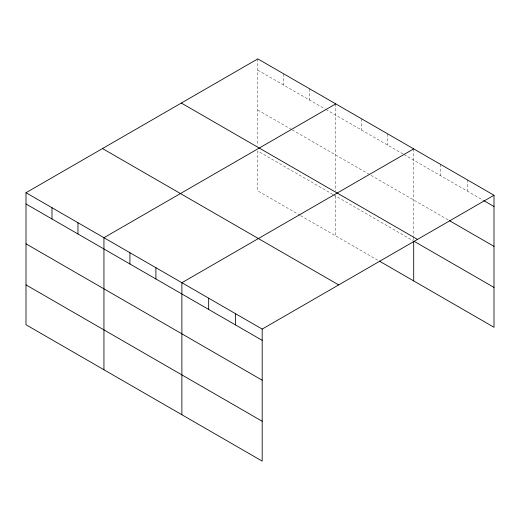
<?xml version="1.0" encoding="UTF-8"?>
<svg xmlns="http://www.w3.org/2000/svg" width="520" height="520" viewBox="0 0 520 520"><rect width="100%" height="100%" fill="white"/><g stroke="black" fill="none" stroke-linecap="round" stroke-linejoin="round"><path stroke-width="0.39" stroke-dasharray="2.6 1.95" d="M257.81 70.155L325.221 109.07M325.923 109.473L403.163 154.07M403.865 154.479L483.015 200.174M257.81 110.006L291.512 129.467M292.214 129.87L448.701 220.214M332.943 194.441L257.81 151.066L257.81 190.918L299.942 215.241M333.645 194.85L412.99 240.662M300.644 215.65L378.586 260.65M467.233 179.79L467.233 191.061M440.466 164.34L440.466 175.604M413.693 148.883L413.693 236.327M413.693 237.12L413.693 240.279M387.712 133.881L387.712 145.151M361.731 118.885L361.731 130.149M335.751 103.883L335.751 191.328M335.751 196.066L335.751 235.917M309.771 88.881L309.771 100.152M283.79 73.886L283.79 85.15M257.81 58.884L257.81 145.542"/><path stroke-width="0.78" d="M494 195.247L262.19 329.082L262.19 461.116L26 324.753L26 192.719L257.81 58.884L494 195.247L494 327.281L379.288 261.053M335.751 103.883L103.942 237.718L103.942 369.753M413.693 148.883L181.883 282.718L181.883 414.752M483.704 200.571L494 206.518M449.384 220.61L494 246.369M181.311 103.051L417.501 239.415M494 287.43L413.693 241.066L413.693 280.917M102.499 148.551L338.689 284.914M26 192.719L262.19 329.082M26 203.983L262.19 340.347M26 243.841L262.19 380.204M26 284.901L262.19 421.265M235.424 313.625L235.424 324.896M208.656 298.175L208.656 309.439M155.903 267.716L155.903 278.986M129.922 252.72L129.922 263.985M77.961 222.716L77.961 233.987M51.98 207.721L51.98 218.985"/></g></svg>
